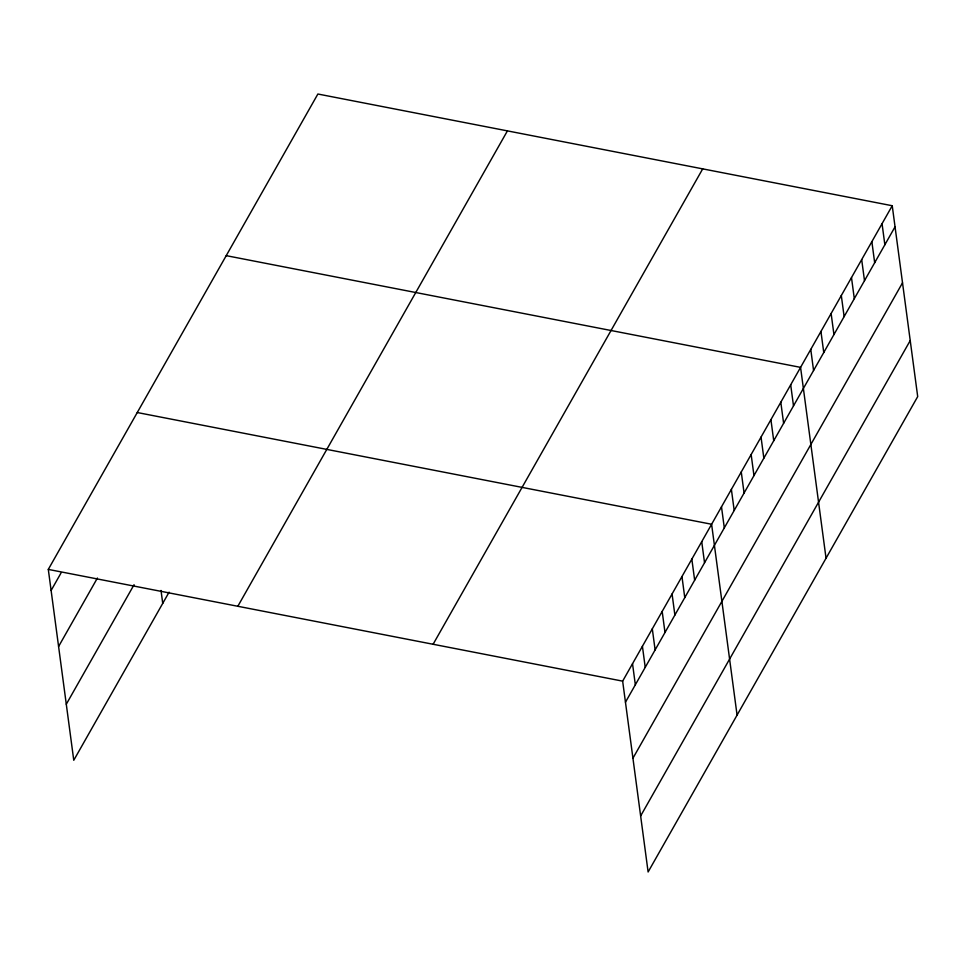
<?xml version="1.0" encoding="UTF-8"?>
<svg xmlns="http://www.w3.org/2000/svg" width="966" height="966" viewBox="0 0 966 966"><rect width="100%" height="100%" fill="white"/><g stroke="black" fill="none" stroke-linecap="round" stroke-linejoin="round"><path stroke-width="1.45" d="M169.086 592.17L73.766 760.266L48.3 569.409L317.886 94.016L892.234 205.734L917.7 396.591L648.114 871.984L622.647 681.139L892.234 205.734M51.113 590.48L60.991 573.055M58.588 646.508L97.421 578.03M66.292 704.238L134.069 584.708M237.829 606.274L507.428 130.881M433.106 644.262L702.705 168.869M625.461 702.21L895.047 226.805M632.935 758.225L902.522 282.833M640.639 815.956L910.226 340.563M226.225 255.652L800.572 367.37L826.039 558.227M137.269 412.53L711.604 524.248L737.07 715.106M48.3 569.409L622.647 681.139M882.055 223.701L884.856 244.772M871.863 241.657L874.677 262.728M861.684 259.613L864.498 280.683M851.493 277.58L854.306 298.651M841.314 295.536L844.127 316.606M831.122 313.491L833.936 334.562M820.943 331.459L823.757 352.53M810.764 349.414L813.565 370.485M790.695 384.806L793.497 405.877M780.806 402.23L783.619 423.301M770.916 419.667L773.73 440.738M761.039 437.103L763.84 458.162M751.15 454.527L753.963 475.598M741.26 471.963L744.074 493.034M731.383 489.388L734.196 510.459M721.493 506.824L724.307 527.895M701.727 541.685L704.54 562.755M691.837 559.121L694.651 580.18M681.96 576.545L684.761 597.616M672.07 593.981L674.884 615.052M662.181 611.406L664.994 632.476M652.304 628.842L655.117 649.913M642.414 646.266L645.228 667.337M632.525 663.702L635.338 684.773M161.008 590.455L162.735 603.376"/></g></svg>
